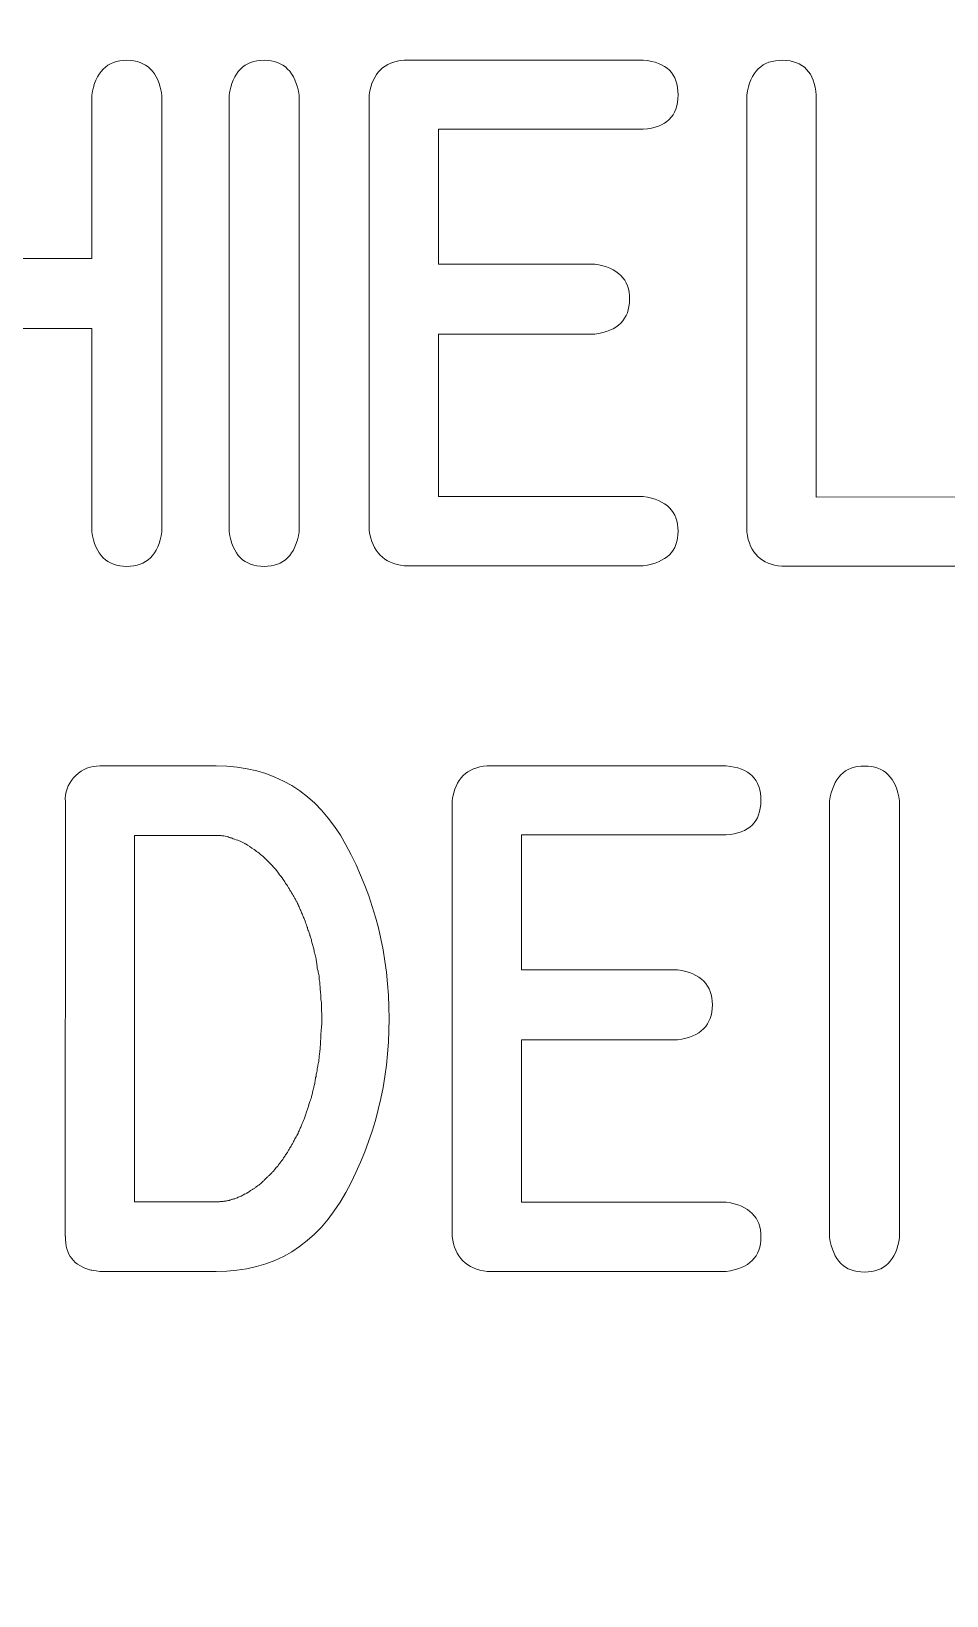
# Model space of a CAD drawing. Header units: millimetres. Extents: x -288 to 359, y -150 to 98.
# Drawn here: x -96.76 to -91.01, y 15.86 to 25.69 of the extents above; entities that cross this region are included whole.
import ezdxf

# ---------------------------------------------------------------- set-up
doc = ezdxf.new("R2010")
doc.units = ezdxf.units.MM
doc.header["$MEASUREMENT"] = 0
doc.layers.add('Cut', color=7, linetype='Continuous', plot=False)
doc.layers.add('Engrave', color=7, linetype='Continuous')

msp = doc.modelspace()

# ---------------------------------------------------------------- linework, layer by layer
at = {"layer": 'Cut', "color": 250, "lineweight": 9}
msp.add_open_spline([(-125.3294, 95.8698), (-125.5948, 95.8696), (-125.8492, 95.764), (-126.0368, 95.5762), (-126.0368, 95.5762), (-126.2243, 95.3885), (-126.3296, 95.1352), (-126.3294, 94.8698), (-126.3294, 94.8698), (-126.3294, 94.8698), (-126.3294, 90.3823), (-126.3294, 90.3823), (-126.3294, 90.3823), (-126.3292, 90.1169), (-126.2236, 89.8624), (-126.0359, 89.6749), (-126.0359, 89.6749), (-125.8481, 89.4874), (-125.5948, 89.3821), (-125.3294, 89.3823), (-125.3294, 89.3823), (-125.3294, 89.3823), (-122.8669, 89.3823), (-122.8669, 89.3823), (-122.8669, 89.3823), (-120.5447, 89.3823), (-118.3988, 88.1434), (-117.2377, 86.1323), (-117.2377, 86.1323), (-116.0766, 84.1212), (-116.0766, 81.6434), (-117.2377, 79.6323), (-117.2377, 79.6323), (-118.3988, 77.6212), (-120.5447, 76.3823), (-122.8669, 76.3823), (-122.8669, 76.3823), (-122.8669, 76.3823), (-125.3294, 76.3823), (-125.3294, 76.3823), (-125.3294, 76.3823), (-125.5948, 76.3821), (-125.8492, 76.2765), (-126.0368, 76.0887), (-126.0368, 76.0887), (-126.2243, 75.901), (-126.3296, 75.6477), (-126.3294, 75.3823), (-126.3294, 75.3823), (-126.3294, 75.3823), (-126.3294, 23.7073), (-126.3294, 23.7073), (-126.3294, 23.7073), (-126.3292, 23.4419), (-126.2236, 23.1874), (-126.0359, 22.9999), (-126.0359, 22.9999), (-125.8481, 22.8124), (-125.5948, 22.7071), (-125.3294, 22.7073), (-125.3294, 22.7073), (-125.3294, 22.7073), (-122.8669, 22.7073), (-122.8669, 22.7073), (-122.8669, 22.7073), (-120.5447, 22.7073), (-118.3988, 21.4684), (-117.2377, 19.4573), (-117.2377, 19.4573), (-116.0766, 17.4462), (-116.0766, 14.9684), (-117.2377, 12.9573), (-117.2377, 12.9573), (-118.3988, 10.9462), (-120.5447, 9.7073), (-122.8669, 9.7073), (-122.8669, 9.7073), (-122.8669, 9.7073), (-125.3294, 9.7073), (-125.3294, 9.7073), (-125.3294, 9.7073), (-125.5948, 9.7071), (-125.8492, 9.6015), (-126.0368, 9.4137), (-126.0368, 9.4137), (-126.2243, 9.226), (-126.3296, 8.9727), (-126.3294, 8.7073), (-126.3294, 8.7073), (-126.3294, 8.7073), (-126.3294, -62.0177), (-126.3294, -62.0177), (-126.3294, -62.0177), (-126.3292, -62.2831), (-126.2236, -62.5376), (-126.0359, -62.7251), (-126.0359, -62.7251), (-125.8481, -62.9126), (-125.5948, -63.0179), (-125.3294, -63.0177), (-125.3294, -63.0177), (-125.3294, -63.0177), (-122.8669, -63.0177), (-122.8669, -63.0177), (-122.8669, -63.0177), (-120.5447, -63.0177), (-118.3988, -64.2566), (-117.2377, -66.2677), (-117.2377, -66.2677), (-116.0766, -68.2788), (-116.0766, -70.7566), (-117.2377, -72.7677), (-117.2377, -72.7677), (-118.3988, -74.7788), (-120.5447, -76.0177), (-122.8669, -76.0177), (-122.8669, -76.0177), (-122.8669, -76.0177), (-125.3294, -76.0177), (-125.3294, -76.0177), (-125.3294, -76.0177), (-125.5948, -76.0179), (-125.8492, -76.1235), (-126.0368, -76.3113), (-126.0368, -76.3113), (-126.2243, -76.499), (-126.3296, -76.7523), (-126.3294, -77.0177), (-126.3294, -77.0177), (-126.3294, -77.0177), (-126.3294, -128.6927), (-126.3294, -128.6927), (-126.3294, -128.6927), (-126.3292, -128.9581), (-126.2236, -129.2126), (-126.0359, -129.4001), (-126.0359, -129.4001), (-125.8481, -129.5876), (-125.5948, -129.6929), (-125.3294, -129.6927), (-125.3294, -129.6927), (-125.3294, -129.6927), (-122.8669, -129.6927), (-122.8669, -129.6927), (-122.8669, -129.6927), (-120.5447, -129.6927), (-118.3988, -130.9316), (-117.2377, -132.9427), (-117.2377, -132.9427), (-116.0766, -134.9538), (-116.0766, -137.4316), (-117.2377, -139.4427), (-117.2377, -139.4427), (-118.3988, -141.4538), (-120.5447, -142.6927), (-122.8669, -142.6927), (-122.8669, -142.6927), (-122.8669, -142.6927), (-125.3294, -142.6927), (-125.3294, -142.6927), (-125.3294, -142.6927), (-125.5948, -142.6929), (-125.8492, -142.7985), (-126.0368, -142.9863), (-126.0368, -142.9863), (-126.2243, -143.174), (-126.3296, -143.4273), (-126.3294, -143.6927), (-126.3294, -143.6927), (-126.3294, -143.6927), (-126.3294, -148.1802), (-126.3294, -148.1802), (-126.3294, -148.1802), (-126.3292, -148.4456), (-126.2236, -148.7001), (-126.0359, -148.8876), (-126.0359, -148.8876), (-125.8481, -149.0751), (-125.5948, -149.1804), (-125.3294, -149.1802), (-125.3294, -149.1802), (-125.3294, -149.1802), (16.1206, -149.1802), (16.1206, -149.1802), (16.1206, -149.1802), (16.386, -149.1801), (16.6404, -149.0745), (16.828, -148.8867), (16.828, -148.8867), (17.0155, -148.6989), (17.1208, -148.4456), (17.1206, -148.1802), (17.1206, -148.1802), (17.1206, -148.1802), (17.1206, -143.6927), (17.1206, -143.6927), (17.1206, -143.6927), (17.1204, -143.4273), (17.0149, -143.1729), (16.8271, -142.9854), (16.8271, -142.9854), (16.6393, -142.7978), (16.386, -142.6926), (16.1206, -142.6927), (16.1206, -142.6927), (16.1206, -142.6927), (13.6581, -142.6927), (13.6581, -142.6927), (13.6581, -142.6927), (11.3359, -142.6927), (9.1901, -141.4538), (8.029, -139.4427), (8.029, -139.4427), (6.8678, -137.4316), (6.8678, -134.9538), (8.029, -132.9427), (8.029, -132.9427), (9.1901, -130.9316), (11.3359, -129.6927), (13.6581, -129.6927), (13.6581, -129.6927), (13.6581, -129.6927), (16.1206, -129.6927), (16.1206, -129.6927), (16.1206, -129.6927), (16.386, -129.6926), (16.6404, -129.587), (16.828, -129.3992), (16.828, -129.3992), (17.0155, -129.2114), (17.1208, -128.9581), (17.1206, -128.6927), (17.1206, -128.6927), (17.1206, -128.6927), (17.1206, -77.0177), (17.1206, -77.0177), (17.1206, -77.0177), (17.1204, -76.7523), (17.0149, -76.4979), (16.8271, -76.3104), (16.8271, -76.3104), (16.6393, -76.1228), (16.386, -76.0176), (16.1206, -76.0177), (16.1206, -76.0177), (16.1206, -76.0177), (13.6581, -76.0177), (13.6581, -76.0177), (13.6581, -76.0177), (11.3359, -76.0177), (9.1901, -74.7788), (8.029, -72.7677), (8.029, -72.7677), (6.8678, -70.7566), (6.8678, -68.2788), (8.029, -66.2677), (8.029, -66.2677), (9.1901, -64.2566), (11.3359, -63.0177), (13.6581, -63.0177), (13.6581, -63.0177), (13.6581, -63.0177), (16.1206, -63.0177), (16.1206, -63.0177), (16.1206, -63.0177), (16.386, -63.0176), (16.6404, -62.912), (16.828, -62.7242), (16.828, -62.7242), (17.0155, -62.5364), (17.1208, -62.2831), (17.1206, -62.0177), (17.1206, -62.0177), (17.1206, -62.0177), (17.1206, 8.7073), (17.1206, 8.7073), (17.1206, 8.7073), (17.1204, 8.9727), (17.0149, 9.2271), (16.8271, 9.4146), (16.8271, 9.4146), (16.6393, 9.6022), (16.386, 9.7074), (16.1206, 9.7073), (16.1206, 9.7073), (16.1206, 9.7073), (13.6581, 9.7073), (13.6581, 9.7073), (13.6581, 9.7073), (11.3359, 9.7073), (9.1901, 10.9462), (8.029, 12.9573), (8.029, 12.9573), (6.8678, 14.9684), (6.8678, 17.4462), (8.029, 19.4573), (8.029, 19.4573), (9.1901, 21.4684), (11.3359, 22.7073), (13.6581, 22.7073), (13.6581, 22.7073), (13.6581, 22.7073), (16.1206, 22.7073), (16.1206, 22.7073), (16.1206, 22.7073), (16.386, 22.7074), (16.6404, 22.813), (16.828, 23.0008), (16.828, 23.0008), (17.0155, 23.1886), (17.1208, 23.4419), (17.1206, 23.7073), (17.1206, 23.7073), (17.1206, 23.7073), (17.1206, 75.3823), (17.1206, 75.3823), (17.1206, 75.3823), (17.1204, 75.6477), (17.0149, 75.9021), (16.8271, 76.0896), (16.8271, 76.0896), (16.6393, 76.2772), (16.386, 76.3824), (16.1206, 76.3823), (16.1206, 76.3823), (16.1206, 76.3823), (13.6581, 76.3823), (13.6581, 76.3823), (13.6581, 76.3823), (11.3359, 76.3823), (9.1901, 77.6212), (8.029, 79.6323), (8.029, 79.6323), (6.8678, 81.6434), (6.8678, 84.1212), (8.029, 86.1323), (8.029, 86.1323), (9.1901, 88.1434), (11.3359, 89.3823), (13.6581, 89.3823), (13.6581, 89.3823), (13.6581, 89.3823), (16.1206, 89.3823), (16.1206, 89.3823), (16.1206, 89.3823), (16.386, 89.3824), (16.6404, 89.488), (16.828, 89.6758), (16.828, 89.6758), (17.0155, 89.8636), (17.1208, 90.1169), (17.1206, 90.3823), (17.1206, 90.3823), (17.1206, 90.3823), (17.1206, 94.8698), (17.1206, 94.8698), (17.1206, 94.8698), (17.1204, 95.1352), (17.0149, 95.3896), (16.8271, 95.5771), (16.8271, 95.5771), (16.6393, 95.7647), (16.386, 95.8699), (16.1206, 95.8698), (16.1206, 95.8698), (16.1206, 95.8698), (-125.3294, 95.8698), (-125.3294, 95.8698)], degree=3, knots=[0, 0, 0, 0, 0.010753, 0.010753, 0.010753, 0.010753, 0.021505, 0.021505, 0.021505, 0.021505, 0.032258, 0.032258, 0.032258, 0.032258, 0.043011, 0.043011, 0.043011, 0.043011, 0.053763, 0.053763, 0.053763, 0.053763, 0.064516, 0.064516, 0.064516, 0.064516, 0.075269, 0.075269, 0.075269, 0.075269, 0.086022, 0.086022, 0.086022, 0.086022, 0.096774, 0.096774, 0.096774, 0.096774, 0.107527, 0.107527, 0.107527, 0.107527, 0.11828, 0.11828, 0.11828, 0.11828, 0.129032, 0.129032, 0.129032, 0.129032, 0.139785, 0.139785, 0.139785, 0.139785, 0.150538, 0.150538, 0.150538, 0.150538, 0.16129, 0.16129, 0.16129, 0.16129, 0.172043, 0.172043, 0.172043, 0.172043, 0.182796, 0.182796, 0.182796, 0.182796, 0.193548, 0.193548, 0.193548, 0.193548, 0.204301, 0.204301, 0.204301, 0.204301, 0.215054, 0.215054, 0.215054, 0.215054, 0.225806, 0.225806, 0.225806, 0.225806, 0.236559, 0.236559, 0.236559, 0.236559, 0.247312, 0.247312, 0.247312, 0.247312, 0.258065, 0.258065, 0.258065, 0.258065, 0.268817, 0.268817, 0.268817, 0.268817, 0.27957, 0.27957, 0.27957, 0.27957, 0.290323, 0.290323, 0.290323, 0.290323, 0.301075, 0.301075, 0.301075, 0.301075, 0.311828, 0.311828, 0.311828, 0.311828, 0.322581, 0.322581, 0.322581, 0.322581, 0.333333, 0.333333, 0.333333, 0.333333, 0.344086, 0.344086, 0.344086, 0.344086, 0.354839, 0.354839, 0.354839, 0.354839, 0.365591, 0.365591, 0.365591, 0.365591, 0.376344, 0.376344, 0.376344, 0.376344, 0.387097, 0.387097, 0.387097, 0.387097, 0.397849, 0.397849, 0.397849, 0.397849, 0.408602, 0.408602, 0.408602, 0.408602, 0.419355, 0.419355, 0.419355, 0.419355, 0.430108, 0.430108, 0.430108, 0.430108, 0.44086, 0.44086, 0.44086, 0.44086, 0.451613, 0.451613, 0.451613, 0.451613, 0.462366, 0.462366, 0.462366, 0.462366, 0.473118, 0.473118, 0.473118, 0.473118, 0.483871, 0.483871, 0.483871, 0.483871, 0.494624, 0.494624, 0.494624, 0.494624, 0.505376, 0.505376, 0.505376, 0.505376, 0.516129, 0.516129, 0.516129, 0.516129, 0.526882, 0.526882, 0.526882, 0.526882, 0.537634, 0.537634, 0.537634, 0.537634, 0.548387, 0.548387, 0.548387, 0.548387, 0.55914, 0.55914, 0.55914, 0.55914, 0.569892, 0.569892, 0.569892, 0.569892, 0.580645, 0.580645, 0.580645, 0.580645, 0.591398, 0.591398, 0.591398, 0.591398, 0.602151, 0.602151, 0.602151, 0.602151, 0.612903, 0.612903, 0.612903, 0.612903, 0.623656, 0.623656, 0.623656, 0.623656, 0.634409, 0.634409, 0.634409, 0.634409, 0.645161, 0.645161, 0.645161, 0.645161, 0.655914, 0.655914, 0.655914, 0.655914, 0.666667, 0.666667, 0.666667, 0.666667, 0.677419, 0.677419, 0.677419, 0.677419, 0.688172, 0.688172, 0.688172, 0.688172, 0.698925, 0.698925, 0.698925, 0.698925, 0.709677, 0.709677, 0.709677, 0.709677, 0.72043, 0.72043, 0.72043, 0.72043, 0.731183, 0.731183, 0.731183, 0.731183, 0.741935, 0.741935, 0.741935, 0.741935, 0.752688, 0.752688, 0.752688, 0.752688, 0.763441, 0.763441, 0.763441, 0.763441, 0.774194, 0.774194, 0.774194, 0.774194, 0.784946, 0.784946, 0.784946, 0.784946, 0.795699, 0.795699, 0.795699, 0.795699, 0.806452, 0.806452, 0.806452, 0.806452, 0.817204, 0.817204, 0.817204, 0.817204, 0.827957, 0.827957, 0.827957, 0.827957, 0.83871, 0.83871, 0.83871, 0.83871, 0.849462, 0.849462, 0.849462, 0.849462, 0.860215, 0.860215, 0.860215, 0.860215, 0.870968, 0.870968, 0.870968, 0.870968, 0.88172, 0.88172, 0.88172, 0.88172, 0.892473, 0.892473, 0.892473, 0.892473, 0.903226, 0.903226, 0.903226, 0.903226, 0.913978, 0.913978, 0.913978, 0.913978, 0.924731, 0.924731, 0.924731, 0.924731, 0.935484, 0.935484, 0.935484, 0.935484, 0.946237, 0.946237, 0.946237, 0.946237, 0.956989, 0.956989, 0.956989, 0.956989, 0.967742, 0.967742, 0.967742, 0.967742, 0.978495, 0.978495, 0.978495, 0.978495, 1, 1, 1, 1], dxfattribs=at)
at = {"layer": 'Engrave', "color": 240, "lineweight": 9}
for points, knots in [([(-77.6044, -14.6562), (-77.6044, -14.6562), (-114.9258, -14.6562), (-114.9258, -14.6562), (-114.9258, -14.6562), (-114.9258, -14.6562), (-114.9258, 31.2174), (-114.9258, 31.2174), (-114.9258, 31.2174), (-114.9258, 31.2174), (-68.7853, 31.2174), (-68.7853, 31.2174), (-68.7853, 31.2174), (-68.7853, 31.2174), (-68.7853, 30.4674), (-68.7853, 30.4674), (-68.7853, 30.4674), (-68.7853, 30.4674), (-114.1758, 30.4674), (-114.1758, 30.4674), (-114.1758, 30.4674), (-114.1758, 30.4674), (-114.1758, -13.9062), (-114.1758, -13.9062), (-114.1758, -13.9062), (-114.1758, -13.9062), (-77.6044, -13.9062), (-77.6044, -13.9062), (-77.6044, -13.9062), (-77.6044, -13.9062), (-77.6044, -14.6562), (-77.6044, -14.6562)], [0, 0, 0, 0, 0.111111, 0.111111, 0.111111, 0.111111, 0.222222, 0.222222, 0.222222, 0.222222, 0.333333, 0.333333, 0.333333, 0.333333, 0.444444, 0.444444, 0.444444, 0.444444, 0.555556, 0.555556, 0.555556, 0.555556, 0.666667, 0.666667, 0.666667, 0.666667, 0.777778, 0.777778, 0.777778, 0.777778, 1, 1, 1, 1]), ([(-98.0665, 22.5449), (-98.0665, 22.5449), (-98.0665, 25.286), (-98.0665, 25.286), (-98.0665, 25.286), (-98.0448, 25.4347), (-97.9691, 25.5077), (-97.84, 25.5056), (-97.84, 25.5056), (-97.7109, 25.5029), (-97.6405, 25.4294), (-97.6294, 25.286), (-97.6294, 25.286), (-97.6294, 25.286), (-97.6294, 24.261), (-97.6294, 24.261), (-97.6294, 24.261), (-97.6294, 24.261), (-96.3811, 24.261), (-96.3811, 24.261), (-96.3811, 24.261), (-96.3811, 24.261), (-96.3811, 25.286), (-96.3811, 25.286), (-96.3811, 25.286), (-96.3594, 25.4315), (-96.2864, 25.505), (-96.162, 25.5056), (-96.162, 25.5056), (-96.0377, 25.5061), (-95.9636, 25.4325), (-95.9408, 25.286), (-95.9408, 25.286), (-95.9408, 25.286), (-95.9408, 22.5449), (-95.9408, 22.5449), (-95.9408, 22.5449), (-95.9636, 22.3994), (-96.0377, 22.3269), (-96.162, 22.3274), (-96.162, 22.3274), (-96.2864, 22.3279), (-96.3594, 22.4004), (-96.3811, 22.5449), (-96.3811, 22.5449), (-96.3811, 22.5449), (-96.3811, 23.8207), (-96.3811, 23.8207), (-96.3811, 23.8207), (-96.3811, 23.8207), (-97.6294, 23.8207), (-97.6294, 23.8207), (-97.6294, 23.8207), (-97.6294, 23.8207), (-97.6294, 22.5449), (-97.6294, 22.5449), (-97.6294, 22.5449), (-97.6405, 22.4025), (-97.7109, 22.33), (-97.84, 22.3279), (-97.84, 22.3279), (-97.9691, 22.3258), (-98.0448, 22.3983), (-98.0665, 22.5449)], [0, 0, 0, 0, 0.058824, 0.058824, 0.058824, 0.058824, 0.117647, 0.117647, 0.117647, 0.117647, 0.176471, 0.176471, 0.176471, 0.176471, 0.235294, 0.235294, 0.235294, 0.235294, 0.294118, 0.294118, 0.294118, 0.294118, 0.352941, 0.352941, 0.352941, 0.352941, 0.411765, 0.411765, 0.411765, 0.411765, 0.470588, 0.470588, 0.470588, 0.470588, 0.529412, 0.529412, 0.529412, 0.529412, 0.588235, 0.588235, 0.588235, 0.588235, 0.647059, 0.647059, 0.647059, 0.647059, 0.705882, 0.705882, 0.705882, 0.705882, 0.764706, 0.764706, 0.764706, 0.764706, 0.823529, 0.823529, 0.823529, 0.823529, 0.882353, 0.882353, 0.882353, 0.882353, 1, 1, 1, 1]), ([(-95.0793, 22.5449), (-95.1021, 22.3994), (-95.1756, 22.3269), (-95.3, 22.3274), (-95.3, 22.3274), (-95.4249, 22.3279), (-95.4979, 22.4004), (-95.5196, 22.5449), (-95.5196, 22.5449), (-95.5196, 22.5449), (-95.5196, 25.286), (-95.5196, 25.286), (-95.5196, 25.286), (-95.4979, 25.4315), (-95.4249, 25.505), (-95.3, 25.5056), (-95.3, 25.5056), (-95.1756, 25.5061), (-95.1021, 25.4325), (-95.0793, 25.286), (-95.0793, 25.286), (-95.0793, 25.286), (-95.0793, 22.5449), (-95.0793, 22.5449)], [0, 0, 0, 0, 0.142857, 0.142857, 0.142857, 0.142857, 0.285714, 0.285714, 0.285714, 0.285714, 0.428571, 0.428571, 0.428571, 0.428571, 0.571429, 0.571429, 0.571429, 0.571429, 0.714286, 0.714286, 0.714286, 0.714286, 1, 1, 1, 1]), ([(-92.9182, 25.0738), (-92.9182, 25.0738), (-94.2036, 25.0738), (-94.2036, 25.0738), (-94.2036, 25.0738), (-94.2036, 25.0738), (-94.2036, 24.2255), (-94.2036, 24.2255), (-94.2036, 24.2255), (-94.2036, 24.2255), (-93.2236, 24.2255), (-93.2236, 24.2255), (-93.2236, 24.2255), (-93.077, 24.2038), (-93.004, 24.1303), (-93.0045, 24.0049), (-93.0045, 24.0049), (-93.005, 23.8789), (-93.0781, 23.8059), (-93.2236, 23.7853), (-93.2236, 23.7853), (-93.2236, 23.7853), (-94.2036, 23.7853), (-94.2036, 23.7853), (-94.2036, 23.7853), (-94.2036, 23.7853), (-94.2036, 22.7666), (-94.2036, 22.7666), (-94.2036, 22.7666), (-94.2036, 22.7666), (-92.9182, 22.7666), (-92.9182, 22.7666), (-92.9182, 22.7666), (-92.7727, 22.7449), (-92.6997, 22.6724), (-92.6997, 22.5481), (-92.6997, 22.5481), (-92.6997, 22.4242), (-92.7727, 22.3517), (-92.9182, 22.3311), (-92.9182, 22.3311), (-92.9182, 22.3311), (-94.419, 22.3311), (-94.419, 22.3311), (-94.419, 22.3311), (-94.5481, 22.3475), (-94.6216, 22.4211), (-94.6391, 22.5512), (-94.6391, 22.5512), (-94.6391, 22.5512), (-94.6391, 25.2891), (-94.6391, 25.2891), (-94.6391, 25.2891), (-94.6195, 25.4257), (-94.546, 25.4976), (-94.419, 25.5061), (-94.419, 25.5061), (-94.419, 25.5061), (-92.9182, 25.5061), (-92.9182, 25.5061), (-92.9182, 25.5061), (-92.7727, 25.495), (-92.6997, 25.422), (-92.7002, 25.2881), (-92.7002, 25.2881), (-92.7008, 25.1542), (-92.7738, 25.0828), (-92.9182, 25.0738)], [0, 0, 0, 0, 0.055556, 0.055556, 0.055556, 0.055556, 0.111111, 0.111111, 0.111111, 0.111111, 0.166667, 0.166667, 0.166667, 0.166667, 0.222222, 0.222222, 0.222222, 0.222222, 0.277778, 0.277778, 0.277778, 0.277778, 0.333333, 0.333333, 0.333333, 0.333333, 0.388889, 0.388889, 0.388889, 0.388889, 0.444444, 0.444444, 0.444444, 0.444444, 0.5, 0.5, 0.5, 0.5, 0.555556, 0.555556, 0.555556, 0.555556, 0.611111, 0.611111, 0.611111, 0.611111, 0.666667, 0.666667, 0.666667, 0.666667, 0.722222, 0.722222, 0.722222, 0.722222, 0.777778, 0.777778, 0.777778, 0.777778, 0.833333, 0.833333, 0.833333, 0.833333, 0.888889, 0.888889, 0.888889, 0.888889, 1, 1, 1, 1]), ([(-92.0489, 22.3295), (-92.1759, 22.338), (-92.2494, 22.4094), (-92.269, 22.5449), (-92.269, 22.5449), (-92.269, 22.5449), (-92.269, 25.286), (-92.269, 25.286), (-92.269, 25.286), (-92.2473, 25.4347), (-92.1716, 25.5077), (-92.0425, 25.5056), (-92.0425, 25.5056), (-91.9134, 25.5029), (-91.843, 25.4294), (-91.8319, 25.286), (-91.8319, 25.286), (-91.8319, 25.286), (-91.8319, 22.7624), (-91.8319, 22.7624), (-91.8319, 22.7624), (-91.8319, 22.7624), (-90.401, 22.7634), (-90.401, 22.7634), (-90.401, 22.7634), (-90.2539, 22.747), (-90.1814, 22.6729), (-90.183, 22.5412), (-90.183, 22.5412), (-90.1846, 22.4094), (-90.2576, 22.339), (-90.4026, 22.3295), (-90.4026, 22.3295), (-90.4026, 22.3295), (-92.0489, 22.3295), (-92.0489, 22.3295)], [0, 0, 0, 0, 0.1, 0.1, 0.1, 0.1, 0.2, 0.2, 0.2, 0.2, 0.3, 0.3, 0.3, 0.3, 0.4, 0.4, 0.4, 0.4, 0.5, 0.5, 0.5, 0.5, 0.6, 0.6, 0.6, 0.6, 0.7, 0.7, 0.7, 0.7, 0.8, 0.8, 0.8, 0.8, 1, 1, 1, 1]), ([(-96.3313, 21.0745), (-96.3313, 21.0745), (-95.6011, 21.0745), (-95.6011, 21.0745), (-95.6011, 21.0745), (-95.2381, 21.0745), (-94.9666, 20.9094), (-94.7856, 20.5787), (-94.7856, 20.5787), (-94.6047, 20.2479), (-94.5142, 19.8839), (-94.5142, 19.487), (-94.5142, 19.487), (-94.5142, 19.0901), (-94.6052, 18.7266), (-94.7862, 18.3959), (-94.7862, 18.3959), (-94.9677, 18.0651), (-95.2391, 17.8995), (-95.6011, 17.8995), (-95.6011, 17.8995), (-95.6011, 17.8995), (-96.3313, 17.8995), (-96.3313, 17.8995), (-96.3313, 17.8995), (-96.3313, 17.8995), (-96.3282, 17.8995), (-96.3282, 17.8995), (-96.3282, 17.8995), (-96.3282, 17.8995), (-96.3313, 17.8995), (-96.3313, 17.8995), (-96.3313, 17.8995), (-96.3652, 17.9048), (-96.3837, 17.908), (-96.3869, 17.909), (-96.3869, 17.909), (-96.4943, 17.9344), (-96.5478, 18.0048), (-96.5467, 18.1196), (-96.5467, 18.1196), (-96.5467, 18.1196), (-96.5483, 18.1196), (-96.5483, 18.1196), (-96.5483, 18.1196), (-96.5483, 18.1196), (-96.5467, 20.8575), (-96.5467, 20.8575), (-96.5467, 20.8575), (-96.5478, 20.8607), (-96.5483, 20.865), (-96.5483, 20.8697), (-96.5483, 20.8697), (-96.5451, 20.9269), (-96.5229, 20.975), (-96.4811, 21.0147), (-96.4811, 21.0147), (-96.4388, 21.0544), (-96.3885, 21.0745), (-96.3298, 21.0745), (-96.3298, 21.0745), (-96.3298, 21.0745), (-96.3313, 21.0745), (-96.3313, 21.0745)], [0, 0, 0, 0, 0.058824, 0.058824, 0.058824, 0.058824, 0.117647, 0.117647, 0.117647, 0.117647, 0.176471, 0.176471, 0.176471, 0.176471, 0.235294, 0.235294, 0.235294, 0.235294, 0.294118, 0.294118, 0.294118, 0.294118, 0.352941, 0.352941, 0.352941, 0.352941, 0.411765, 0.411765, 0.411765, 0.411765, 0.470588, 0.470588, 0.470588, 0.470588, 0.529412, 0.529412, 0.529412, 0.529412, 0.588235, 0.588235, 0.588235, 0.588235, 0.647059, 0.647059, 0.647059, 0.647059, 0.705882, 0.705882, 0.705882, 0.705882, 0.764706, 0.764706, 0.764706, 0.764706, 0.823529, 0.823529, 0.823529, 0.823529, 0.882353, 0.882353, 0.882353, 0.882353, 1, 1, 1, 1]), ([(-92.398, 20.6422), (-92.398, 20.6422), (-93.6834, 20.6422), (-93.6834, 20.6422), (-93.6834, 20.6422), (-93.6834, 20.6422), (-93.6834, 19.7939), (-93.6834, 19.7939), (-93.6834, 19.7939), (-93.6834, 19.7939), (-92.7034, 19.7939), (-92.7034, 19.7939), (-92.7034, 19.7939), (-92.5568, 19.7722), (-92.4838, 19.6987), (-92.4843, 19.5733), (-92.4843, 19.5733), (-92.4848, 19.4473), (-92.5579, 19.3743), (-92.7034, 19.3537), (-92.7034, 19.3537), (-92.7034, 19.3537), (-93.6834, 19.3537), (-93.6834, 19.3537), (-93.6834, 19.3537), (-93.6834, 19.3537), (-93.6834, 18.335), (-93.6834, 18.335), (-93.6834, 18.335), (-93.6834, 18.335), (-92.398, 18.335), (-92.398, 18.335), (-92.398, 18.335), (-92.2525, 18.3133), (-92.1795, 18.2408), (-92.1795, 18.1165), (-92.1795, 18.1165), (-92.1795, 17.9926), (-92.2525, 17.9201), (-92.398, 17.8995), (-92.398, 17.8995), (-92.398, 17.8995), (-93.8988, 17.8995), (-93.8988, 17.8995), (-93.8988, 17.8995), (-94.0279, 17.9159), (-94.1014, 17.9895), (-94.1189, 18.1196), (-94.1189, 18.1196), (-94.1189, 18.1196), (-94.1189, 20.8575), (-94.1189, 20.8575), (-94.1189, 20.8575), (-94.0993, 20.9941), (-94.0258, 21.066), (-93.8988, 21.0745), (-93.8988, 21.0745), (-93.8988, 21.0745), (-92.398, 21.0745), (-92.398, 21.0745), (-92.398, 21.0745), (-92.2525, 21.0634), (-92.1795, 20.9904), (-92.18, 20.8565), (-92.18, 20.8565), (-92.1806, 20.7226), (-92.2536, 20.6512), (-92.398, 20.6422)], [0, 0, 0, 0, 0.055556, 0.055556, 0.055556, 0.055556, 0.111111, 0.111111, 0.111111, 0.111111, 0.166667, 0.166667, 0.166667, 0.166667, 0.222222, 0.222222, 0.222222, 0.222222, 0.277778, 0.277778, 0.277778, 0.277778, 0.333333, 0.333333, 0.333333, 0.333333, 0.388889, 0.388889, 0.388889, 0.388889, 0.444444, 0.444444, 0.444444, 0.444444, 0.5, 0.5, 0.5, 0.5, 0.555556, 0.555556, 0.555556, 0.555556, 0.611111, 0.611111, 0.611111, 0.611111, 0.666667, 0.666667, 0.666667, 0.666667, 0.722222, 0.722222, 0.722222, 0.722222, 0.777778, 0.777778, 0.777778, 0.777778, 0.833333, 0.833333, 0.833333, 0.833333, 0.888889, 0.888889, 0.888889, 0.888889, 1, 1, 1, 1]), ([(-91.3085, 18.1133), (-91.3313, 17.9678), (-91.4048, 17.8953), (-91.5292, 17.8958), (-91.5292, 17.8958), (-91.6541, 17.8963), (-91.7271, 17.9688), (-91.7488, 18.1133), (-91.7488, 18.1133), (-91.7488, 18.1133), (-91.7488, 20.8544), (-91.7488, 20.8544), (-91.7488, 20.8544), (-91.7271, 20.9999), (-91.6541, 21.0734), (-91.5292, 21.074), (-91.5292, 21.074), (-91.4048, 21.0745), (-91.3313, 21.0009), (-91.3085, 20.8544), (-91.3085, 20.8544), (-91.3085, 20.8544), (-91.3085, 18.1133), (-91.3085, 18.1133)], [0, 0, 0, 0, 0.142857, 0.142857, 0.142857, 0.142857, 0.285714, 0.285714, 0.285714, 0.285714, 0.428571, 0.428571, 0.428571, 0.428571, 0.571429, 0.571429, 0.571429, 0.571429, 0.714286, 0.714286, 0.714286, 0.714286, 1, 1, 1, 1]), ([(-95.6011, 18.3366), (-95.599, 18.3366), (-95.5969, 18.3366), (-95.5947, 18.3366), (-95.5947, 18.3366), (-95.5926, 18.3366), (-95.59, 18.3366), (-95.5873, 18.3366), (-95.5873, 18.3366), (-95.5852, 18.3366), (-95.5831, 18.3371), (-95.5815, 18.3377), (-95.5815, 18.3377), (-95.5799, 18.3382), (-95.5778, 18.3382), (-95.5746, 18.3382), (-95.5746, 18.3382), (-95.5725, 18.3382), (-95.5704, 18.3387), (-95.5678, 18.3392), (-95.5678, 18.3392), (-95.5651, 18.3398), (-95.5625, 18.3398), (-95.5593, 18.3398), (-95.5593, 18.3398), (-95.5572, 18.3398), (-95.5551, 18.3403), (-95.5529, 18.3403), (-95.5529, 18.3403), (-95.5508, 18.3408), (-95.5482, 18.3414), (-95.545, 18.3414), (-95.545, 18.3414), (-95.5434, 18.3414), (-95.5413, 18.3414), (-95.5392, 18.3419), (-95.5392, 18.3419), (-95.5371, 18.3424), (-95.5344, 18.3429), (-95.5312, 18.3429), (-95.5312, 18.3429), (-95.527, 18.3451), (-95.5228, 18.3461), (-95.5191, 18.3461), (-95.5191, 18.3461), (-95.517, 18.3461), (-95.5148, 18.3466), (-95.5127, 18.3482), (-95.5127, 18.3482), (-95.5106, 18.3498), (-95.508, 18.3514), (-95.5048, 18.3519), (-95.5048, 18.3519), (-95.5027, 18.3519), (-95.5005, 18.3525), (-95.4979, 18.353), (-95.4979, 18.353), (-95.4953, 18.3535), (-95.4926, 18.3541), (-95.4894, 18.3551), (-95.4894, 18.3551), (-95.4873, 18.3551), (-95.4852, 18.3556), (-95.4831, 18.3567), (-95.4831, 18.3567), (-95.481, 18.3578), (-95.4789, 18.3588), (-95.4757, 18.3599), (-95.4757, 18.3599), (-95.4693, 18.362), (-95.4646, 18.3641), (-95.4614, 18.3662), (-95.4614, 18.3662), (-95.4429, 18.3726), (-95.4376, 18.3742), (-95.446, 18.3726), (-95.446, 18.3726), (-95.4439, 18.3726), (-95.4418, 18.3731), (-95.4397, 18.3747), (-95.4397, 18.3747), (-95.4376, 18.3763), (-95.4349, 18.3773), (-95.4323, 18.3784), (-95.4323, 18.3784), (-95.4228, 18.3847), (-95.4185, 18.3874), (-95.4196, 18.3863), (-95.4196, 18.3863), (-95.4095, 18.3916), (-95.4042, 18.3943), (-95.4042, 18.3943), (-95.4042, 18.3943), (-95.4021, 18.3953), (-95.4, 18.3964), (-95.3979, 18.398), (-95.3979, 18.398), (-95.3958, 18.3996), (-95.3931, 18.4012), (-95.39, 18.4033), (-95.39, 18.4033), (-95.381, 18.4096), (-95.3762, 18.4128), (-95.3762, 18.4128), (-95.3762, 18.4128), (-95.3741, 18.4139), (-95.372, 18.4149), (-95.3693, 18.4165), (-95.3693, 18.4165), (-95.3667, 18.4181), (-95.364, 18.4197), (-95.3608, 18.4218), (-95.3608, 18.4218), (-95.3587, 18.4228), (-95.3566, 18.4244), (-95.3545, 18.4266), (-95.3545, 18.4266), (-95.3524, 18.4287), (-95.3497, 18.4308), (-95.3466, 18.4329), (-95.3466, 18.4329), (-95.345, 18.434), (-95.3429, 18.435), (-95.3407, 18.4366), (-95.3407, 18.4366), (-95.3386, 18.4382), (-95.336, 18.4403), (-95.3328, 18.4419), (-95.3328, 18.4419), (-95.3307, 18.444), (-95.3254, 18.4482), (-95.3175, 18.4546), (-95.3175, 18.4546), (-95.309, 18.4631), (-95.3048, 18.4668), (-95.3048, 18.4668), (-95.3048, 18.4668), (-95.3026, 18.4689), (-95.3011, 18.471), (-95.2989, 18.4731), (-95.2989, 18.4731), (-95.2968, 18.4752), (-95.2942, 18.4779), (-95.291, 18.4811), (-95.291, 18.4811), (-95.2889, 18.4832), (-95.2868, 18.4848), (-95.2846, 18.4869), (-95.2846, 18.4869), (-95.2825, 18.489), (-95.2804, 18.4916), (-95.2772, 18.4948), (-95.2772, 18.4948), (-95.2741, 18.4969), (-95.2693, 18.5012), (-95.263, 18.507), (-95.263, 18.507), (-95.2608, 18.5091), (-95.2587, 18.5112), (-95.2571, 18.5133), (-95.2571, 18.5133), (-95.255, 18.5155), (-95.2524, 18.5181), (-95.2492, 18.5213), (-95.2492, 18.5213), (-95.2471, 18.5234), (-95.245, 18.5255), (-95.2428, 18.5282), (-95.2428, 18.5282), (-95.2407, 18.5308), (-95.2381, 18.5334), (-95.2354, 18.5366), (-95.2354, 18.5366), (-95.2227, 18.553), (-95.2185, 18.5583), (-95.2227, 18.552), (-95.2227, 18.552), (-95.2153, 18.5594), (-95.2111, 18.5652), (-95.209, 18.5694), (-95.209, 18.5694), (-95.1995, 18.5816), (-95.1952, 18.5874), (-95.1963, 18.5864), (-95.1963, 18.5864), (-95.1942, 18.5895), (-95.192, 18.5922), (-95.1905, 18.5948), (-95.1905, 18.5948), (-95.1883, 18.5975), (-95.1857, 18.6001), (-95.1825, 18.6033), (-95.1825, 18.6033), (-95.1804, 18.6065), (-95.1788, 18.6096), (-95.1772, 18.6128), (-95.1772, 18.6128), (-95.1756, 18.616), (-95.173, 18.6186), (-95.1703, 18.6218), (-95.1703, 18.6218), (-95.1693, 18.625), (-95.1672, 18.6282), (-95.1645, 18.6319), (-95.1645, 18.6319), (-95.1619, 18.6356), (-95.1598, 18.6387), (-95.1576, 18.6419), (-95.1576, 18.6419), (-95.1513, 18.6504), (-95.1476, 18.6567), (-95.1455, 18.661), (-95.1455, 18.661), (-95.1434, 18.6636), (-95.1412, 18.6673), (-95.1397, 18.671), (-95.1397, 18.671), (-95.1381, 18.6742), (-95.136, 18.6779), (-95.1328, 18.6811), (-95.1328, 18.6811), (-95.1307, 18.6837), (-95.1291, 18.6874), (-95.1275, 18.6911), (-95.1275, 18.6911), (-95.1259, 18.6943), (-95.1238, 18.698), (-95.1206, 18.7012), (-95.1206, 18.7012), (-95.1185, 18.706), (-95.1153, 18.7128), (-95.1111, 18.7213), (-95.1111, 18.7213), (-95.109, 18.7245), (-95.1074, 18.7276), (-95.1058, 18.7319), (-95.1058, 18.7319), (-95.1042, 18.7361), (-95.1021, 18.7403), (-95.0989, 18.7446), (-95.0989, 18.7446), (-95.0968, 18.7478), (-95.0947, 18.7509), (-95.0931, 18.7546), (-95.0931, 18.7546), (-95.092, 18.7583), (-95.0894, 18.762), (-95.0862, 18.7663), (-95.0862, 18.7663), (-95.0852, 18.7695), (-95.0841, 18.7726), (-95.0825, 18.7769), (-95.0825, 18.7769), (-95.0809, 18.7811), (-95.0793, 18.7853), (-95.0772, 18.7896), (-95.0772, 18.7896), (-95.074, 18.7943), (-95.0703, 18.8023), (-95.0661, 18.8128), (-95.0661, 18.8128), (-95.056, 18.8382), (-95.0523, 18.8467), (-95.0555, 18.8372), (-95.0555, 18.8372), (-95.0545, 18.8404), (-95.0529, 18.8446), (-95.0513, 18.8488), (-95.0513, 18.8488), (-95.0497, 18.8536), (-95.0481, 18.8584), (-95.046, 18.8621), (-95.046, 18.8621), (-95.0449, 18.8663), (-95.0439, 18.8705), (-95.0423, 18.8748), (-95.0423, 18.8748), (-95.0407, 18.879), (-95.0386, 18.8832), (-95.037, 18.8885), (-95.037, 18.8885), (-95.0338, 18.898), (-95.0312, 18.906), (-95.0291, 18.9134), (-95.0291, 18.9134), (-95.028, 18.9176), (-95.0269, 18.9219), (-95.0254, 18.9261), (-95.0254, 18.9261), (-95.0238, 18.9298), (-95.0217, 18.9346), (-95.0195, 18.9398), (-95.0195, 18.9398), (-95.0238, 18.9293), (-95.0211, 18.9383), (-95.0121, 18.9663), (-95.0121, 18.9663), (-95.01, 18.9711), (-95.0068, 18.9801), (-95.0026, 18.9922), (-95.0026, 18.9922), (-95.0026, 18.9965), (-95.0021, 19.0012), (-95.0005, 19.0055), (-95.0005, 19.0055), (-94.9989, 19.0102), (-94.9973, 19.015), (-94.9963, 19.0203), (-94.9963, 19.0203), (-94.9952, 19.0245), (-94.9941, 19.0287), (-94.9931, 19.0335), (-94.9931, 19.0335), (-94.9925, 19.0383), (-94.991, 19.043), (-94.9888, 19.0483), (-94.9888, 19.0483), (-94.9888, 19.0515), (-94.9878, 19.0552), (-94.9862, 19.06), (-94.9862, 19.06), (-94.9846, 19.0647), (-94.9836, 19.0695), (-94.9825, 19.0748), (-94.9825, 19.0748), (-94.9814, 19.0817), (-94.9798, 19.0917), (-94.9777, 19.1039), (-94.9777, 19.1039), (-94.9777, 19.1081), (-94.9772, 19.1124), (-94.9756, 19.1171), (-94.9756, 19.1171), (-94.974, 19.1219), (-94.9724, 19.1266), (-94.9719, 19.1319), (-94.9719, 19.1319), (-94.9719, 19.1362), (-94.9714, 19.1404), (-94.9703, 19.1452), (-94.9703, 19.1452), (-94.9693, 19.1499), (-94.9682, 19.1547), (-94.9671, 19.16), (-94.9671, 19.16), (-94.9661, 19.1674), (-94.9645, 19.1769), (-94.9624, 19.1896), (-94.9624, 19.1896), (-94.9624, 19.1933), (-94.9613, 19.1981), (-94.9597, 19.2034), (-94.9597, 19.2034), (-94.9587, 19.2087), (-94.9571, 19.2134), (-94.956, 19.2187), (-94.956, 19.2187), (-94.956, 19.2261), (-94.955, 19.2356), (-94.9529, 19.2483), (-94.9529, 19.2483), (-94.9529, 19.2526), (-94.9529, 19.2568), (-94.9523, 19.2616), (-94.9523, 19.2616), (-94.9518, 19.2663), (-94.9507, 19.2716), (-94.9497, 19.2775), (-94.9497, 19.2775), (-94.9481, 19.2902), (-94.947, 19.2997), (-94.947, 19.3071), (-94.947, 19.3071), (-94.946, 19.3145), (-94.9455, 19.324), (-94.9455, 19.3367), (-94.9455, 19.3367), (-94.9444, 19.3441), (-94.9439, 19.3542), (-94.9439, 19.3674), (-94.9439, 19.3674), (-94.9428, 19.3748), (-94.9423, 19.3849), (-94.9423, 19.397), (-94.9423, 19.397), (-94.9423, 19.4023), (-94.9417, 19.4071), (-94.9412, 19.4119), (-94.9412, 19.4119), (-94.9407, 19.4166), (-94.9402, 19.4219), (-94.9391, 19.4283), (-94.9391, 19.4283), (-94.9391, 19.4325), (-94.9386, 19.4367), (-94.938, 19.4415), (-94.938, 19.4415), (-94.938, 19.4457), (-94.9375, 19.4515), (-94.9375, 19.4574), (-94.9375, 19.4574), (-94.9375, 19.4616), (-94.9375, 19.4664), (-94.9375, 19.4717), (-94.9375, 19.4717), (-94.9375, 19.4764), (-94.9375, 19.4817), (-94.9375, 19.487), (-94.9375, 19.487), (-94.9375, 19.4923), (-94.9375, 19.4971), (-94.9375, 19.5018), (-94.9375, 19.5018), (-94.9375, 19.5066), (-94.9375, 19.5113), (-94.9375, 19.5166), (-94.9375, 19.5166), (-94.9375, 19.5214), (-94.938, 19.5267), (-94.938, 19.5309), (-94.938, 19.5309), (-94.9386, 19.5357), (-94.9391, 19.5415), (-94.9391, 19.5473), (-94.9391, 19.5473), (-94.9391, 19.5516), (-94.9391, 19.5563), (-94.9391, 19.5616), (-94.9391, 19.5616), (-94.9391, 19.5664), (-94.9391, 19.5717), (-94.9391, 19.577), (-94.9391, 19.577), (-94.9391, 19.5833), (-94.9402, 19.5934), (-94.9423, 19.6082), (-94.9423, 19.6082), (-94.9423, 19.6204), (-94.9428, 19.6299), (-94.9439, 19.6357), (-94.9439, 19.6357), (-94.9439, 19.6431), (-94.9449, 19.6537), (-94.947, 19.6685), (-94.947, 19.6685), (-94.947, 19.6807), (-94.9476, 19.6902), (-94.9486, 19.6966), (-94.9486, 19.6966), (-94.9486, 19.7034), (-94.9492, 19.7135), (-94.9513, 19.7257), (-94.9513, 19.7257), (-94.9523, 19.7299), (-94.9534, 19.7347), (-94.9539, 19.7399), (-94.9539, 19.7399), (-94.9544, 19.7447), (-94.9544, 19.75), (-94.9544, 19.7553), (-94.9544, 19.7553), (-94.9566, 19.7675), (-94.9587, 19.7775), (-94.9608, 19.7849), (-94.9608, 19.7849), (-94.9619, 19.7886), (-94.9629, 19.7934), (-94.964, 19.7976), (-94.964, 19.7976), (-94.965, 19.8024), (-94.9656, 19.8071), (-94.9656, 19.8124), (-94.9656, 19.8124), (-94.9666, 19.8198), (-94.9682, 19.8294), (-94.9703, 19.8421), (-94.9703, 19.8421), (-94.9714, 19.8495), (-94.9724, 19.859), (-94.9746, 19.8717), (-94.9746, 19.8717), (-94.9788, 19.8839), (-94.9814, 19.8934), (-94.9825, 19.8992), (-94.9825, 19.8992), (-94.9846, 19.9119), (-94.9862, 19.9204), (-94.9873, 19.9257), (-94.9873, 19.9257), (-94.9894, 19.9299), (-94.991, 19.9341), (-94.992, 19.9389), (-94.992, 19.9389), (-94.9931, 19.9437), (-94.9936, 19.9484), (-94.9947, 19.9537), (-94.9947, 19.9537), (-94.9957, 19.958), (-94.9973, 19.9622), (-94.9994, 19.967), (-94.9994, 19.967), (-95.0015, 19.9717), (-95.0026, 19.9765), (-95.0026, 19.9818), (-95.0026, 19.9818), (-95.0121, 20.0093), (-95.0148, 20.0183), (-95.0105, 20.0077), (-95.0105, 20.0077), (-95.0127, 20.0151), (-95.0148, 20.0241), (-95.0179, 20.0342), (-95.0179, 20.0342), (-95.0201, 20.0373), (-95.0222, 20.041), (-95.0238, 20.0458), (-95.0238, 20.0458), (-95.0254, 20.0506), (-95.0264, 20.0548), (-95.0275, 20.059), (-95.0275, 20.059), (-95.0285, 20.0622), (-95.0317, 20.0712), (-95.037, 20.0855), (-95.037, 20.0855), (-95.0407, 20.0955), (-95.0439, 20.104), (-95.046, 20.1104), (-95.046, 20.1104), (-95.0481, 20.1135), (-95.0497, 20.1172), (-95.0513, 20.122), (-95.0513, 20.122), (-95.0529, 20.1268), (-95.0545, 20.131), (-95.0555, 20.1352), (-95.0555, 20.1352), (-95.0576, 20.1379), (-95.0598, 20.1416), (-95.0613, 20.1458), (-95.0613, 20.1458), (-95.0635, 20.15), (-95.065, 20.1543), (-95.0661, 20.1585), (-95.0661, 20.1585), (-95.0703, 20.1686), (-95.074, 20.1765), (-95.0772, 20.1818), (-95.0772, 20.1818), (-95.0814, 20.1919), (-95.0841, 20.1993), (-95.0862, 20.2035), (-95.0862, 20.2035), (-95.0904, 20.2135), (-95.0941, 20.2215), (-95.0973, 20.2262), (-95.0973, 20.2262), (-95.0994, 20.2294), (-95.1016, 20.2331), (-95.1031, 20.2368), (-95.1031, 20.2368), (-95.1053, 20.24), (-95.1068, 20.2437), (-95.1079, 20.2469), (-95.1079, 20.2469), (-95.1143, 20.2569), (-95.1185, 20.2643), (-95.1206, 20.2686), (-95.1206, 20.2686), (-95.1296, 20.2829), (-95.1338, 20.2897), (-95.1328, 20.2887), (-95.1328, 20.2887), (-95.136, 20.2919), (-95.1381, 20.295), (-95.1397, 20.2987), (-95.1397, 20.2987), (-95.1412, 20.3024), (-95.1434, 20.3056), (-95.1455, 20.3088), (-95.1455, 20.3088), (-95.1476, 20.313), (-95.1513, 20.3189), (-95.1576, 20.3273), (-95.1576, 20.3273), (-95.1598, 20.3305), (-95.1619, 20.3337), (-95.164, 20.3363), (-95.164, 20.3363), (-95.1661, 20.3395), (-95.1677, 20.3427), (-95.1688, 20.3458), (-95.1688, 20.3458), (-95.1735, 20.3554), (-95.1825, 20.367), (-95.1947, 20.3813), (-95.1947, 20.3813), (-95.1968, 20.3834), (-95.2053, 20.3951), (-95.2196, 20.4157), (-95.2196, 20.4157), (-95.2323, 20.43), (-95.2413, 20.4406), (-95.2476, 20.4469), (-95.2476, 20.4469), (-95.254, 20.4538), (-95.263, 20.4638), (-95.2757, 20.476), (-95.2757, 20.476), (-95.2836, 20.4855), (-95.2926, 20.494), (-95.3021, 20.5025), (-95.3021, 20.5025), (-95.309, 20.5078), (-95.319, 20.5152), (-95.3312, 20.5258), (-95.3312, 20.5258), (-95.3418, 20.5342), (-95.3513, 20.5416), (-95.3608, 20.549), (-95.3608, 20.549), (-95.3847, 20.5644), (-95.3942, 20.5713), (-95.39, 20.5691), (-95.39, 20.5691), (-95.4111, 20.5813), (-95.4201, 20.5871), (-95.418, 20.5861), (-95.418, 20.5861), (-95.418, 20.5861), (-95.4275, 20.5908), (-95.446, 20.6004), (-95.446, 20.6004), (-95.4503, 20.602), (-95.4598, 20.6057), (-95.4757, 20.611), (-95.4757, 20.611), (-95.4889, 20.6162), (-95.499, 20.6199), (-95.5048, 20.6221), (-95.5048, 20.6221), (-95.5101, 20.6226), (-95.5148, 20.6242), (-95.5191, 20.6258), (-95.5191, 20.6258), (-95.5228, 20.6274), (-95.527, 20.6289), (-95.5312, 20.6311), (-95.5312, 20.6311), (-95.5498, 20.6342), (-95.5593, 20.6358), (-95.5593, 20.6358), (-95.5593, 20.6358), (-95.5656, 20.6369), (-95.5746, 20.6374), (-95.5873, 20.6374), (-95.5873, 20.6374), (-95.59, 20.6374), (-95.5926, 20.6374), (-95.5947, 20.6374), (-95.5947, 20.6374), (-95.5969, 20.6374), (-95.599, 20.6374), (-95.6011, 20.6374), (-95.6011, 20.6374), (-95.6011, 20.6374), (-96.1128, 20.6374), (-96.1128, 20.6374), (-96.1128, 20.6374), (-96.1128, 20.6374), (-96.1128, 18.3366), (-96.1128, 18.3366), (-96.1128, 18.3366), (-96.1128, 18.3366), (-96.1128, 18.3366), (-96.1128, 18.3366), (-96.1128, 18.3366), (-96.1128, 18.3366), (-95.6011, 18.3366), (-95.6011, 18.3366)], [0, 0, 0, 0, 0.005848, 0.005848, 0.005848, 0.005848, 0.011696, 0.011696, 0.011696, 0.011696, 0.017544, 0.017544, 0.017544, 0.017544, 0.023392, 0.023392, 0.023392, 0.023392, 0.02924, 0.02924, 0.02924, 0.02924, 0.035088, 0.035088, 0.035088, 0.035088, 0.040936, 0.040936, 0.040936, 0.040936, 0.046784, 0.046784, 0.046784, 0.046784, 0.052632, 0.052632, 0.052632, 0.052632, 0.05848, 0.05848, 0.05848, 0.05848, 0.064327, 0.064327, 0.064327, 0.064327, 0.070175, 0.070175, 0.070175, 0.070175, 0.076023, 0.076023, 0.076023, 0.076023, 0.081871, 0.081871, 0.081871, 0.081871, 0.087719, 0.087719, 0.087719, 0.087719, 0.093567, 0.093567, 0.093567, 0.093567, 0.099415, 0.099415, 0.099415, 0.099415, 0.105263, 0.105263, 0.105263, 0.105263, 0.111111, 0.111111, 0.111111, 0.111111, 0.116959, 0.116959, 0.116959, 0.116959, 0.122807, 0.122807, 0.122807, 0.122807, 0.128655, 0.128655, 0.128655, 0.128655, 0.134503, 0.134503, 0.134503, 0.134503, 0.140351, 0.140351, 0.140351, 0.140351, 0.146199, 0.146199, 0.146199, 0.146199, 0.152047, 0.152047, 0.152047, 0.152047, 0.157895, 0.157895, 0.157895, 0.157895, 0.163743, 0.163743, 0.163743, 0.163743, 0.169591, 0.169591, 0.169591, 0.169591, 0.175439, 0.175439, 0.175439, 0.175439, 0.181287, 0.181287, 0.181287, 0.181287, 0.187135, 0.187135, 0.187135, 0.187135, 0.192982, 0.192982, 0.192982, 0.192982, 0.19883, 0.19883, 0.19883, 0.19883, 0.204678, 0.204678, 0.204678, 0.204678, 0.210526, 0.210526, 0.210526, 0.210526, 0.216374, 0.216374, 0.216374, 0.216374, 0.222222, 0.222222, 0.222222, 0.222222, 0.22807, 0.22807, 0.22807, 0.22807, 0.233918, 0.233918, 0.233918, 0.233918, 0.239766, 0.239766, 0.239766, 0.239766, 0.245614, 0.245614, 0.245614, 0.245614, 0.251462, 0.251462, 0.251462, 0.251462, 0.25731, 0.25731, 0.25731, 0.25731, 0.263158, 0.263158, 0.263158, 0.263158, 0.269006, 0.269006, 0.269006, 0.269006, 0.274854, 0.274854, 0.274854, 0.274854, 0.280702, 0.280702, 0.280702, 0.280702, 0.28655, 0.28655, 0.28655, 0.28655, 0.292398, 0.292398, 0.292398, 0.292398, 0.298246, 0.298246, 0.298246, 0.298246, 0.304094, 0.304094, 0.304094, 0.304094, 0.309942, 0.309942, 0.309942, 0.309942, 0.315789, 0.315789, 0.315789, 0.315789, 0.321637, 0.321637, 0.321637, 0.321637, 0.327485, 0.327485, 0.327485, 0.327485, 0.333333, 0.333333, 0.333333, 0.333333, 0.339181, 0.339181, 0.339181, 0.339181, 0.345029, 0.345029, 0.345029, 0.345029, 0.350877, 0.350877, 0.350877, 0.350877, 0.356725, 0.356725, 0.356725, 0.356725, 0.362573, 0.362573, 0.362573, 0.362573, 0.368421, 0.368421, 0.368421, 0.368421, 0.374269, 0.374269, 0.374269, 0.374269, 0.380117, 0.380117, 0.380117, 0.380117, 0.385965, 0.385965, 0.385965, 0.385965, 0.391813, 0.391813, 0.391813, 0.391813, 0.397661, 0.397661, 0.397661, 0.397661, 0.403509, 0.403509, 0.403509, 0.403509, 0.409357, 0.409357, 0.409357, 0.409357, 0.415205, 0.415205, 0.415205, 0.415205, 0.421053, 0.421053, 0.421053, 0.421053, 0.426901, 0.426901, 0.426901, 0.426901, 0.432749, 0.432749, 0.432749, 0.432749, 0.438596, 0.438596, 0.438596, 0.438596, 0.444444, 0.444444, 0.444444, 0.444444, 0.450292, 0.450292, 0.450292, 0.450292, 0.45614, 0.45614, 0.45614, 0.45614, 0.461988, 0.461988, 0.461988, 0.461988, 0.467836, 0.467836, 0.467836, 0.467836, 0.473684, 0.473684, 0.473684, 0.473684, 0.479532, 0.479532, 0.479532, 0.479532, 0.48538, 0.48538, 0.48538, 0.48538, 0.491228, 0.491228, 0.491228, 0.491228, 0.497076, 0.497076, 0.497076, 0.497076, 0.502924, 0.502924, 0.502924, 0.502924, 0.508772, 0.508772, 0.508772, 0.508772, 0.51462, 0.51462, 0.51462, 0.51462, 0.520468, 0.520468, 0.520468, 0.520468, 0.526316, 0.526316, 0.526316, 0.526316, 0.532164, 0.532164, 0.532164, 0.532164, 0.538012, 0.538012, 0.538012, 0.538012, 0.54386, 0.54386, 0.54386, 0.54386, 0.549708, 0.549708, 0.549708, 0.549708, 0.555556, 0.555556, 0.555556, 0.555556, 0.561404, 0.561404, 0.561404, 0.561404, 0.567251, 0.567251, 0.567251, 0.567251, 0.573099, 0.573099, 0.573099, 0.573099, 0.578947, 0.578947, 0.578947, 0.578947, 0.584795, 0.584795, 0.584795, 0.584795, 0.590643, 0.590643, 0.590643, 0.590643, 0.596491, 0.596491, 0.596491, 0.596491, 0.602339, 0.602339, 0.602339, 0.602339, 0.608187, 0.608187, 0.608187, 0.608187, 0.614035, 0.614035, 0.614035, 0.614035, 0.619883, 0.619883, 0.619883, 0.619883, 0.625731, 0.625731, 0.625731, 0.625731, 0.631579, 0.631579, 0.631579, 0.631579, 0.637427, 0.637427, 0.637427, 0.637427, 0.643275, 0.643275, 0.643275, 0.643275, 0.649123, 0.649123, 0.649123, 0.649123, 0.654971, 0.654971, 0.654971, 0.654971, 0.660819, 0.660819, 0.660819, 0.660819, 0.666667, 0.666667, 0.666667, 0.666667, 0.672515, 0.672515, 0.672515, 0.672515, 0.678363, 0.678363, 0.678363, 0.678363, 0.684211, 0.684211, 0.684211, 0.684211, 0.690058, 0.690058, 0.690058, 0.690058, 0.695906, 0.695906, 0.695906, 0.695906, 0.701754, 0.701754, 0.701754, 0.701754, 0.707602, 0.707602, 0.707602, 0.707602, 0.71345, 0.71345, 0.71345, 0.71345, 0.719298, 0.719298, 0.719298, 0.719298, 0.725146, 0.725146, 0.725146, 0.725146, 0.730994, 0.730994, 0.730994, 0.730994, 0.736842, 0.736842, 0.736842, 0.736842, 0.74269, 0.74269, 0.74269, 0.74269, 0.748538, 0.748538, 0.748538, 0.748538, 0.754386, 0.754386, 0.754386, 0.754386, 0.760234, 0.760234, 0.760234, 0.760234, 0.766082, 0.766082, 0.766082, 0.766082, 0.77193, 0.77193, 0.77193, 0.77193, 0.777778, 0.777778, 0.777778, 0.777778, 0.783626, 0.783626, 0.783626, 0.783626, 0.789474, 0.789474, 0.789474, 0.789474, 0.795322, 0.795322, 0.795322, 0.795322, 0.80117, 0.80117, 0.80117, 0.80117, 0.807018, 0.807018, 0.807018, 0.807018, 0.812865, 0.812865, 0.812865, 0.812865, 0.818713, 0.818713, 0.818713, 0.818713, 0.824561, 0.824561, 0.824561, 0.824561, 0.830409, 0.830409, 0.830409, 0.830409, 0.836257, 0.836257, 0.836257, 0.836257, 0.842105, 0.842105, 0.842105, 0.842105, 0.847953, 0.847953, 0.847953, 0.847953, 0.853801, 0.853801, 0.853801, 0.853801, 0.859649, 0.859649, 0.859649, 0.859649, 0.865497, 0.865497, 0.865497, 0.865497, 0.871345, 0.871345, 0.871345, 0.871345, 0.877193, 0.877193, 0.877193, 0.877193, 0.883041, 0.883041, 0.883041, 0.883041, 0.888889, 0.888889, 0.888889, 0.888889, 0.894737, 0.894737, 0.894737, 0.894737, 0.900585, 0.900585, 0.900585, 0.900585, 0.906433, 0.906433, 0.906433, 0.906433, 0.912281, 0.912281, 0.912281, 0.912281, 0.918129, 0.918129, 0.918129, 0.918129, 0.923977, 0.923977, 0.923977, 0.923977, 0.929825, 0.929825, 0.929825, 0.929825, 0.935673, 0.935673, 0.935673, 0.935673, 0.94152, 0.94152, 0.94152, 0.94152, 0.947368, 0.947368, 0.947368, 0.947368, 0.953216, 0.953216, 0.953216, 0.953216, 0.959064, 0.959064, 0.959064, 0.959064, 0.964912, 0.964912, 0.964912, 0.964912, 0.97076, 0.97076, 0.97076, 0.97076, 0.976608, 0.976608, 0.976608, 0.976608, 0.982456, 0.982456, 0.982456, 0.982456, 0.988304, 0.988304, 0.988304, 0.988304, 1, 1, 1, 1])]:
    msp.add_open_spline(points, degree=3, knots=knots, dxfattribs=at)

doc.saveas('drawing.dxf')
